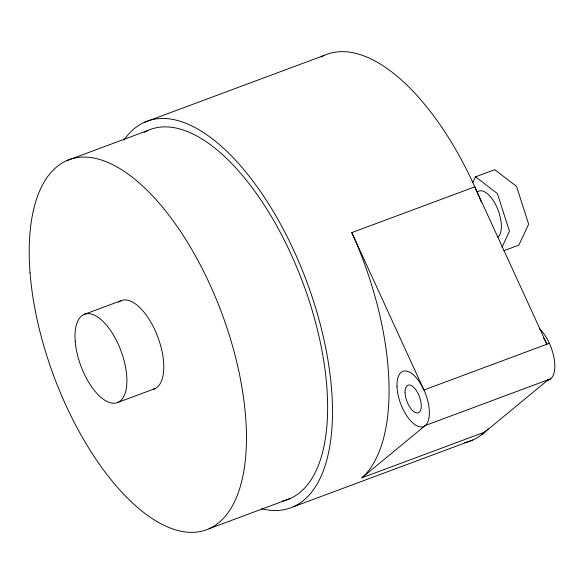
<?xml version="1.0" encoding="UTF-8"?>
<svg xmlns="http://www.w3.org/2000/svg" width="584" height="584" viewBox="0 0 584 584"><rect width="100%" height="100%" fill="white"/><g stroke="black" fill="none" stroke-linecap="round" stroke-linejoin="round"><path stroke-width="0.88" d="M472.909 182.471L475.544 176.828L494.728 169.688L516.584 186.442L528.637 224.168L518.84 245.134L503.824 250.726M501.911 247.441L509.452 231.308L497.4 193.581L475.544 176.828M484.859 432.043L361.883 477.807L365.226 474.631A206.225 93.695 69.6 0 0 356.32 242.937L351.794 232.622L474.777 186.858L546.916 344.231A29.463 13.388 69.6 0 0 543.412 337.669M488.202 428.868L483.457 433.372L478.347 437.08A206.225 93.695 69.6 0 1 464.565 442.687M361.883 477.807L425.298 425.495L550.741 378.812M481.698 434.649L548.281 379.724A29.463 13.388 69.6 0 1 546.77 380.673M144.679 122.217L324.229 55.392M66.693 160.666L147.862 130.458M83.957 314.491L120.852 300.76M117.939 402.398L154.833 388.667M549.376 343.312L423.94 389.995L351.794 232.622M208.992 528.768L290.16 498.561M293.343 506.803L472.894 439.978M478.953 196.37L473.909 184.887A206.225 93.695 69.6 0 0 428.59 109.237L421.371 100.455A206.225 93.695 69.6 0 0 321.069 56.947M123.976 140.05A206.225 93.695 69.6 0 1 306.593 281.211A206.225 93.695 69.6 0 1 261.829 508.817M479.303 197.166A206.225 93.695 69.6 0 1 481.362 202.144M477.909 191.552A25.039 11.381 69.6 0 1 497.079 207.663A25.039 11.381 69.6 0 1 497.911 237.097M539.769 329.018A29.463 13.388 69.6 0 1 554.304 359.562A29.463 13.388 69.6 0 1 547.544 380.228M144.102 132.356A197.385 89.68 69.6 0 1 302.76 282.422A197.385 89.68 69.6 0 1 282.182 501.152M118.442 302.271A47.136 21.418 69.6 0 1 156.884 334.588A47.136 21.418 69.6 0 1 153.519 389.141M396.989 386.557A29.463 13.388 69.6 0 0 422.101 426.911A29.463 13.388 69.6 0 0 420.429 383.433A29.463 13.388 69.6 0 0 396.989 386.557M30.047 272.721A197.385 89.68 69.6 0 0 203.473 530.754A197.385 89.68 69.6 0 0 180.018 230.665A197.385 89.68 69.6 0 0 30.047 272.721M75.205 341.253A47.136 21.418 69.6 0 0 116.625 402.872A47.136 21.418 69.6 0 0 111.026 331.208A47.136 21.418 69.6 0 0 75.205 341.253M405.077 392.762A14.731 6.694 69.6 0 0 417.64 412.939A14.731 6.694 69.6 0 0 416.801 391.2A14.731 6.694 69.6 0 0 405.077 392.762"/></g></svg>
